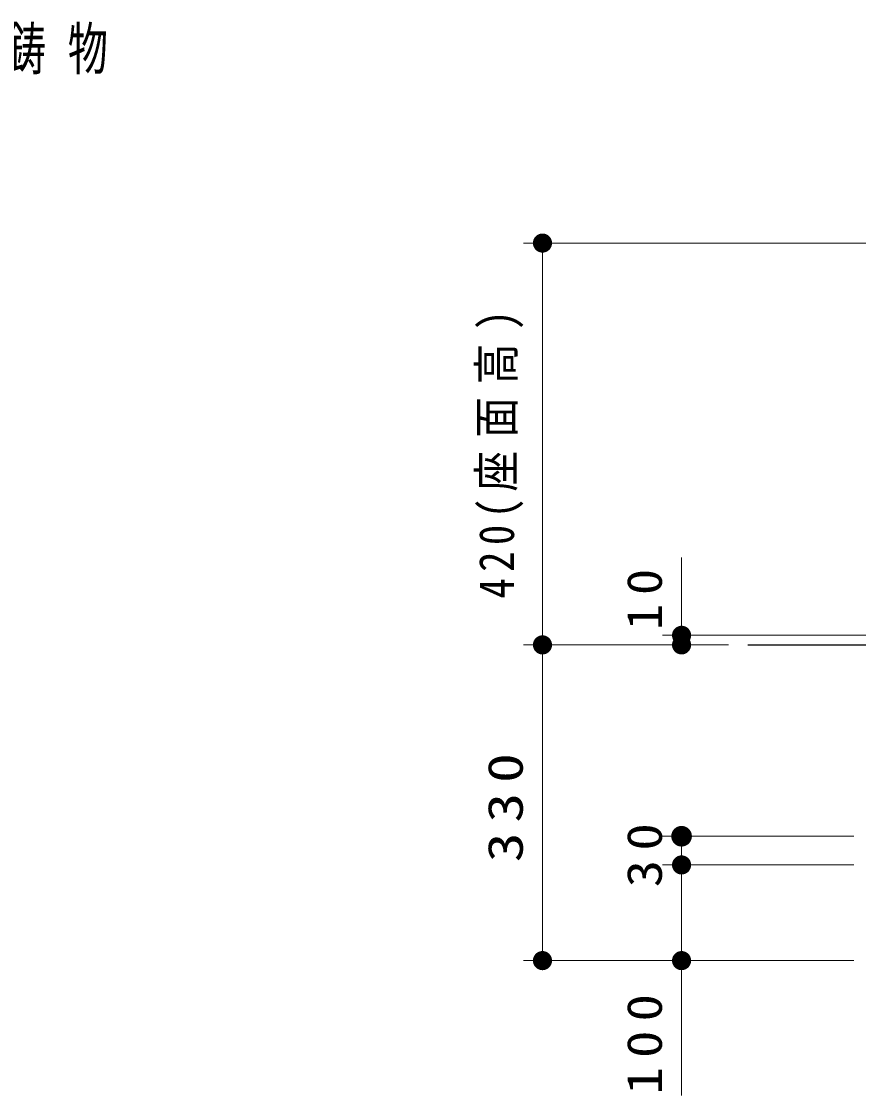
# Model space of a CAD drawing. Units: millimetres on the paper, scale 1:20. Extents: x -726 to 0, y -5 to 257.
# Drawn here: x -163.9 to -120.1, y 81.3 to 137.4 of the extents above; entities that cross this region are included whole.
import ezdxf

# ---------------------------------------------------------------- set-up
doc = ezdxf.new("R2010")
doc.units = ezdxf.units.MM
doc.layers.add('1_20', color=7, linetype='Continuous', lineweight=25)
doc.styles.add('ＭＳ ゴシック', font='')
doc.styles.get('ＭＳ ゴシック').set_extended_font_data('MS Gothic')

# ---------------------------------------------------------------- blocks, each defined once
blk = doc.blocks.new('filled_dot')
at = {"color": 0, "linetype": 'Continuous', "lineweight": -2, "const_width": 1.25}
blk.add_lwpolyline([(-0.625, 0, 1), (0.625, 0, 1)], format="xyb", close=True, dxfattribs=at)

msp = doc.modelspace()

# ---------------------------------------------------------------- linework, layer by layer
at = {"layer": '1_20', "lineweight": 13}
for p, q in [((-115.599, 125.838), (-137.621, 125.838)), ((-136.621, 104.838), (-136.621, 125.838)), ((-129.349, 104.838), (-129.349, 109.413)), ((-117.349, 105.338), (-130.349, 105.338)), ((-126.89, 104.838), (-137.621, 104.838)), ((-131.349, 104.838), (-137.621, 104.838)), ((-136.621, 88.338), (-136.621, 104.838)), ((-126.89, 104.838), (-130.349, 104.838)), ((-120.349, 94.838), (-130.349, 94.838)), ((-129.349, 93.338), (-129.349, 94.838)), ((-120.349, 93.338), (-130.349, 93.338)), ((-129.349, 81.288), (-129.349, 93.338)), ((-120.349, 88.338), (-137.621, 88.338))]:
    msp.add_line(p, q, dxfattribs=at)
at = {"layer": '1_20'}
msp.add_line((-125.89, 104.838), (-116.849, 104.838), dxfattribs=at)

# ---------------------------------------------------------------- block references
at = {"layer": '1_20', "lineweight": 13}
for p, xscale, yscale, rotation in [((-136.621, 125.838), 0.4, 0.4, 270), ((-129.349, 105.338), 0.4, 0.4, 270), ((-136.621, 104.838), 0.4, 0.4, 270), ((-136.621, 104.838), 0.4, 0.4, 90), ((-129.349, 104.838), 0.4, 0.4, 90), ((-129.349, 94.838), 0.431, 0.431, 270), ((-129.349, 93.338), 0.4, 0.4, 270), ((-136.621, 88.338), 0.4, 0.4, 90), ((-129.349, 88.338), 0.4, 0.4, 90)]:
    msp.add_blockref('filled_dot', p, dxfattribs=dict(at, xscale=xscale, yscale=yscale, rotation=rotation))

# ---------------------------------------------------------------- texts
at = {"layer": '1_20', "insert": (-195.382, 135.874), "char_height": 2.199, "attachment_point": 4, "style": 'ＭＳ ゴシック'}
msp.add_mtext('\\T1.54;\\W0.7;フレーム:アルミ合金鋳物', dxfattribs=at)
at = {"layer": '1_20', "char_height": 1.833, "attachment_point": 8, "rotation": 90, "style": 'ＭＳ ゴシック'}
for s, insert in [('\\T1.32;\\W0.85;420(座面高)', (-137.621, 114.963)), ('\\T1.34;\\W1.1;10', (-130.349, 107.444)), ('\\T1.33;\\W1.25;330', (-137.621, 96.588)), ('\\T1.34;\\W1.15;30', (-130.349, 94.088)), ('\\T1.33;\\W1.15;100', (-130.349, 84.204))]:
    msp.add_mtext(s, dxfattribs=dict(at, insert=insert))

doc.saveas('drawing.dxf')
